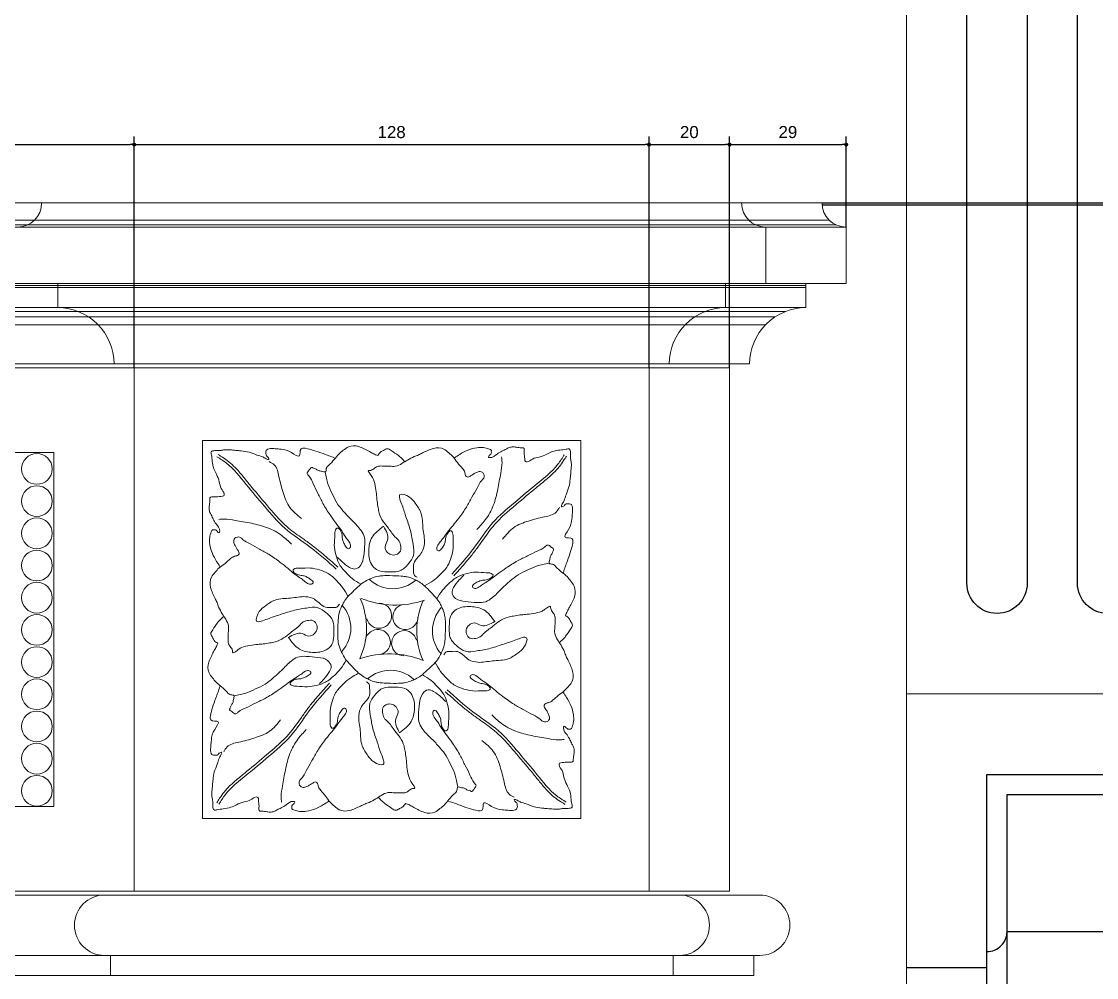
# Model space of a CAD drawing. Header units: inches. Extents: x 274057 to 444617, y 485849 to 635630.
# Drawn here: x 333658.8 to 333926, y 517328.8 to 517566.4 of the extents above; entities that cross this region are included whole.
import ezdxf

# ---------------------------------------------------------------- set-up
doc = ezdxf.new("R2010")
doc.units = ezdxf.units.IN
doc.header["$MEASUREMENT"] = 0
for name, color, linetype in [('CQ Grg Gypsum', 41, 'Continuous'), ('CQ PANEL DIMENSION', 1, 'Continuous'), ('WOOD', 23, 'Continuous'), ('WOOD 01', 34, 'Continuous'), ('WOOD 02', 32, 'Continuous'), ('Wood SECT', 1, 'Continuous')]:
    doc.layers.add(name, color=color, linetype=linetype)
doc.layers.add('CQ Marble', color=6, linetype='Continuous', lineweight=0)
doc.styles.get("Standard").update_dxf_attribs({"font": 'arial.ttf'})
doc.dimstyles.new('chester 15', dxfattribs={"dimscale": 0.15, "dimtxt": 150, "dimasz": 100, "dimexe": 100, "dimexo": 0, "dimgap": 80, "dimtad": 1, "dimdec": 0, "dimzin": 0, "dimdsep": 46, "dimtxsty": 'Standard', "dimblk": 'DOT', "dimcen": 100, "dimclrd": 1, "dimclre": 1, "dimclrt": 3, "dimadec": 0, "dimazin": 0, "dimtfac": 1, "dimtdec": 0, "dimtofl": 0, "dimtmove": 0, "dimatfit": 3, "dimfxl": 1, "dimtolj": 1, "dimtzin": 0, "dimlwd": -1, "dimarcsym": 0})
doc.dimstyles.new('CQ 2', dxfattribs={"dimscale": 0.02, "dimtxt": 150, "dimasz": 50, "dimexe": 100, "dimexo": 0, "dimgap": 80, "dimtad": 1, "dimdec": 0, "dimzin": 0, "dimdsep": 46, "dimtxsty": 'Standard', "dimblk": 'DOT', "dimcen": 100, "dimclrd": 1, "dimclre": 1, "dimclrt": 3, "dimadec": 0, "dimazin": 0, "dimtfac": 1, "dimtdec": 0, "dimtofl": 0, "dimtmove": 0, "dimatfit": 3, "dimfxl": 1, "dimtolj": 1, "dimtzin": 0, "dimlwd": -1, "dimarcsym": 0})

# ---------------------------------------------------------------- blocks, each defined once
blk = doc.blocks.new('_Dot')
at = {"color": 0, "linetype": 'ByBlock', "lineweight": -2}
blk.add_line((-0.5, 0), (-1, 0), dxfattribs=at)
at = {"color": 0, "linetype": 'ByBlock', "const_width": 0.5}
blk.add_lwpolyline([(-0.25, 0, 1), (0.25, 0, 1)], format="xyb", close=True, dxfattribs=at)
blk = doc.blocks.new('fireplace')
at = {"layer": 'CQ Marble', "lineweight": 0}
for p, q in [((374158.23, 531107.56), (375716.23, 531107.56)), ((375716.23, 531107.56), (375609.23, 531107.56)), ((375718.02, 531103.28), (374937.23, 531103.28)), ((375719.75, 531102.1), (374937.23, 531102.1)), ((375722.23, 531101.56), (374937.23, 531101.56)), ((375702.23, 531101.56), (375702.23, 531087.56)), ((375722.23, 531101.56), (375722.23, 531087.56)), ((375722.23, 531087.56), (374937.23, 531087.56)), ((375712.23, 531087.06), (374937.23, 531087.06)), ((375712.23, 531086.56), (374937.23, 531086.56)), ((375526.23, 531087.56), (375526.23, 531081.56)), ((375692.23, 531087.56), (375692.23, 531081.56)), ((375712.23, 531087.56), (375712.23, 531081.56)), ((375712.23, 531081.56), (374937.23, 531081.56)), ((375707.03, 531080.56), (374937.23, 531080.56)), ((375704.58, 531079.29), (374937.23, 531079.29)), ((375702.16, 531077.29), (374937.23, 531077.29)), ((375698.23, 531067.56), (374937.23, 531067.56)), ((375693.23, 531066.56), (374937.23, 531066.56)), ((375545.23, 531066.56), (375545.23, 530936.56)), ((375673.23, 531066.56), (375673.23, 530936.56)), ((375693.23, 531066.56), (375693.23, 530936.56)), ((374985.07, 531045.56), (375525.23, 531045.56)), ((375525.23, 531045.56), (375525.23, 530957.56)), ((375525.23, 530957.56), (374985.07, 530957.56)), ((374985.07, 530957.56), (375525.23, 530957.56)), ((375693.23, 530936.56), (374937.23, 530936.56)), ((375700.73, 530935.56), (374937.23, 530935.56)), ((375700.73, 530920.56), (374937.23, 530920.56)), ((375537.88, 530920.56), (375539.38, 530920.56)), ((375539.38, 530915.56), (375539.38, 530920.56)), ((375680.73, 530920.56), (375679.23, 530920.56)), ((375679.23, 530915.56), (375679.23, 530920.56)), ((375699.23, 530915.56), (375699.23, 530920.56)), ((375700.73, 530920.56), (375699.23, 530920.56)), ((375537.73, 530915.56), (374937.23, 530915.56)), ((375699.23, 530915.56), (375537.73, 530915.56))]:
    blk.add_line(p, q, dxfattribs=at)
for points in [[(375562.23, 531048.56), (375656.23, 531048.56), (375656.23, 530954.56), (375562.23, 530954.56)], [(375656.23, 530954.56), (375562.23, 530954.56), (375562.23, 531048.56), (375656.23, 531048.56)]]:
    blk.add_lwpolyline(points, close=True, dxfattribs=at)
for centre in [(375521.05, 531041.46), (375521.05, 531033.46), (375521.05, 531025.46), (375521.05, 531017.46), (375521.05, 531009.46), (375521.05, 531001.46), (375521.05, 530993.46), (375521.05, 530985.46), (375521.05, 530977.46), (375521.05, 530969.46), (375521.05, 530961.46)]:
    blk.add_circle(centre, 3.82, dxfattribs=at)
for centre, radius, start, end in [((375516.23, 531107.56), 6, 270, 0), ((375702.23, 531107.56), 6, 180, 270), ((375722.23, 531107.56), 6, 180, 270), ((375526.23, 531067.56), 14, 0, 90), ((375692.23, 531067.56), 14, 90, 180), ((375712.23, 531067.56), 14, 90, 180), ((375609.54, 531020.3), 8.6, 227.9326, 311.3343), ((375648, 530960.8), 69.71, 131.7458, 135.3971), ((375568.47, 530962.79), 69.71, 41.7458, 45.3971), ((375584.98, 531001.88), 18.01, 334.9779, 24.1379), ((375610.07, 531030.07), 22.45, 248.0483, 289.0945), ((375633.47, 531001.24), 18.01, 154.9779, 204.1379), ((375590.49, 531001.87), 8.6, 317.9326, 41.3343), ((375606.11, 531004.98), 3.13, 194.4663, 88.8602), ((375612.65, 531004.68), 3.13, 104.4663, 358.8602), ((375627.97, 531001.25), 8.6, 137.9326, 221.3343), ((375605.8, 530998.44), 3.13, 284.4663, 178.8602), ((375612.35, 530998.14), 3.13, 14.4663, 268.8602), ((375608.65, 530973.05), 22.45, 68.0483, 109.0945), ((375649.98, 531040.33), 69.71, 221.7458, 225.3971), ((375570.45, 531042.32), 69.71, 311.7458, 315.3971), ((375608.92, 530982.82), 8.6, 47.9326, 131.3343), ((375537.88, 530928.06), 7.5, 90, 270), ((375680.73, 530928.06), 7.5, 270, 90), ((375700.73, 530928.06), 7.5, 270, 90)]:
    blk.add_arc(centre, radius, start, end, dxfattribs=at)
for points, knots in [([(375566.55, 531017.19), (375566.27, 531017.62), (375565.59, 531018.68), (375564.58, 531020.46), (375564, 531022.47), (375563.92, 531024.39), (375564.24, 531025.49), (375564.59, 531026.41), (375565.05, 531026.32), (375565.49, 531026.4), (375565.81, 531025.97), (375566.43, 531025.39), (375566.64, 531026.67), (375565.67, 531027.58), (375564.89, 531028.89), (375564.47, 531029.96), (375563.92, 531030.8), (375563.8, 531031.8), (375563.97, 531032.91), (375564.09, 531033.73), (375564.05, 531034.67), (375565.61, 531034.39), (375566.42, 531034.69), (375567.55, 531034.63), (375567.68, 531035.68), (375566.64, 531036.56), (375566.45, 531038.38), (375565.78, 531040), (375564.88, 531041.59), (375564.63, 531043.31), (375564.55, 531044.61), (375564.15, 531045.9), (375565.6, 531046.08), (375566.61, 531045.97), (375567.97, 531046.32), (375569.34, 531046.16), (375570.73, 531046.08), (375572.2, 531045.89), (375573.89, 531045.76), (375575.52, 531044.9), (375577.1, 531044.56), (375577.84, 531044.08), (375578.93, 531043.56), (375578.55, 531044.45), (375578.02, 531044.66), (375577.95, 531045.41), (375577.98, 531046.26), (375579.09, 531046.62), (375580.26, 531046.49), (375582.23, 531046.36), (375583.97, 531046.04), (375586.81, 531043.7), (375586.21, 531046.71), (375588.24, 531046.59), (375589.9, 531046.04), (375591.91, 531045.4), (375593.62, 531044.7), (375594.59, 531044.4), (375595.07, 531044.25)], [0, 0, 0, 0, 1.535313, 3.785379, 6.102333, 7.807987, 9.295491, 9.909612, 10.165019, 10.590692, 11.135923, 11.822391, 12.173579, 14.192605, 15.610022, 16.752665, 17.629513, 18.581794, 19.692358, 20.972839, 21.143191, 22.362161, 23.904028, 24.606089, 25.040404, 26.603844, 28.300895, 30.32538, 31.848906, 33.770534, 35.324838, 36.096133, 37.092664, 38.627457, 39.495686, 41.19838, 42.733173, 43.673525, 45.648228, 47.721505, 49.23016, 50.182087, 50.884148, 51.53278, 51.958535, 52.578601, 53.563478, 54.183342, 55.733988, 57.183786, 59.932048, 62.056345, 63.87802, 64.904042, 67.048181, 69.553547, 71.08842, 72.597067, 72.597067, 72.597067, 72.597067]), ([(375601.59, 531012.81), (375600.84, 531013.26), (375599.46, 531014.08), (375597.69, 531015.91), (375596.01, 531017.78), (375595.31, 531020.2), (375594.84, 531022.58), (375595.17, 531024.64), (375595.1, 531026.09), (375595.9, 531027.32), (375597.03, 531025.44), (375596.89, 531024.26), (375597.28, 531023.16), (375597.69, 531022.37), (375598.38, 531021.43), (375599.07, 531021.95), (375599.02, 531022.97), (375598.24, 531023.86), (375597.41, 531025.07), (375596.56, 531026.54), (375595.25, 531028.15), (375593.75, 531030.29), (375592.18, 531032.68), (375590.99, 531035.34), (375589.73, 531037.59), (375589.16, 531039.3), (375587.95, 531040.4), (375588.75, 531041.12), (375589.29, 531042.03), (375589.77, 531041.56), (375590.4, 531041.57), (375590.96, 531040.93), (375591.76, 531040.95), (375592.28, 531040.74), (375593.01, 531040.63), (375592.86, 531041.76), (375593.87, 531042.6), (375594.96, 531043.74), (375595.97, 531045.15), (375597.24, 531046.09), (375598.69, 531047.32), (375600.78, 531047.27), (375602.41, 531046.44), (375603.64, 531045.86), (375604.7, 531045.18), (375605.44, 531044.92), (375605.8, 531044.78)], [0, 0, 0, 0, 2.580815, 4.807291, 7.626694, 9.963364, 12.256517, 14.855381, 16.093572, 16.68179, 18.521778, 19.784042, 20.703613, 21.806135, 22.831965, 23.173904, 24.065309, 25.449844, 26.721766, 28.447545, 30.540699, 32.933976, 36.290753, 39.074034, 41.704458, 43.909508, 44.689162, 45.851537, 46.675011, 46.921602, 47.635698, 48.433279, 49.265401, 49.82943, 50.23983, 51.085515, 52.166667, 54.103234, 55.854623, 57.308539, 58.827027, 61.429856, 62.903153, 64.341072, 65.50376, 66.672517, 66.672517, 66.672517, 66.672517]), ([(375605.8, 531044.78), (375605.99, 531045.11), (375606.34, 531045.7), (375607.27, 531046.03), (375608.17, 531046.74), (375609.48, 531045.76), (375610.63, 531045.1), (375611.74, 531044.13), (375612.21, 531043.56), (375612.47, 531043.25)], [0, 0, 0, 0, 1.074059, 1.963126, 2.964845, 4.08254, 6.212709, 7.212282, 8.434753, 8.434753, 8.434753, 8.434753]), ([(375617.42, 531012.42), (375618.18, 531012.82), (375619.61, 531013.58), (375621.47, 531015.32), (375623.24, 531017.1), (375624.06, 531019.48), (375624.65, 531021.83), (375624.42, 531023.91), (375624.56, 531025.35), (375623.82, 531026.62), (375622.6, 531024.8), (375622.68, 531023.61), (375622.24, 531022.53), (375621.78, 531021.77), (375621.05, 531020.87), (375620.39, 531021.42), (375620.49, 531022.43), (375621.32, 531023.29), (375622.2, 531024.45), (375623.12, 531025.88), (375624.52, 531027.42), (375626.12, 531029.48), (375627.8, 531031.79), (375629.14, 531034.4), (375630.46, 531036.55), (375631.22, 531038.3), (375632.35, 531039.27), (375632.18, 531040.64), (375631.14, 531040.89), (375630.54, 531040.68), (375630, 531040.46), (375629.43, 531040.12), (375628.81, 531039.71), (375628.07, 531039.26), (375627.49, 531039.93), (375627.48, 531040.77), (375626.67, 531041.84), (375625.56, 531042.96), (375624.64, 531044.44), (375623.42, 531045.44), (375622.04, 531046.74), (375619.94, 531046.79), (375618.27, 531046.04), (375617.01, 531045.53), (375615.92, 531044.9), (375615.17, 531044.67), (375614.8, 531044.56)], [0, 0, 0, 0, 2.580815, 4.807291, 7.626694, 9.963364, 12.256517, 14.855381, 16.093572, 16.68179, 18.521778, 19.784042, 20.703613, 21.806135, 22.831965, 23.173904, 24.065309, 25.449844, 26.721766, 28.447545, 30.540699, 32.933976, 36.290753, 39.074034, 41.704458, 43.909508, 44.689162, 46.039762, 46.986662, 47.442599, 47.941187, 48.738769, 49.392763, 50.281254, 50.836388, 51.647922, 52.752958, 54.689525, 56.440914, 57.89483, 59.413318, 62.016147, 63.489444, 64.927363, 66.090051, 67.258809, 67.258809, 67.258809, 67.258809]), ([(375624.86, 531044.24), (375625.29, 531044.52), (375626.35, 531045.2), (375628.13, 531046.21), (375630.14, 531046.79), (375632.05, 531046.87), (375633.16, 531046.55), (375634.08, 531046.2), (375633.99, 531045.74), (375634.07, 531045.3), (375633.64, 531044.98), (375633.06, 531044.35), (375634.34, 531044.15), (375635.24, 531045.12), (375636.56, 531045.9), (375637.63, 531046.31), (375638.46, 531046.87), (375639.47, 531046.99), (375640.58, 531046.82), (375641.4, 531046.69), (375642.34, 531046.74), (375642.05, 531045.18), (375642.36, 531044.37), (375642.3, 531043.24), (375643.35, 531043.11), (375644.23, 531044.15), (375646.05, 531044.34), (375647.66, 531045.01), (375649.26, 531045.9), (375650.98, 531046.16), (375652.27, 531046.24), (375653.57, 531046.64), (375653.75, 531045.19), (375653.64, 531044.18), (375653.99, 531042.81), (375653.83, 531041.44), (375653.75, 531040.05), (375653.56, 531038.59), (375653.42, 531036.9), (375652.57, 531035.26), (375652.23, 531033.68), (375651.74, 531032.95), (375651.22, 531031.85), (375652.12, 531032.23), (375652.33, 531032.76), (375653.08, 531032.83), (375653.93, 531032.81), (375654.29, 531031.7), (375654.16, 531030.53), (375654.03, 531028.55), (375653.7, 531026.82), (375651.37, 531023.98), (375654.38, 531024.57), (375654.26, 531022.55), (375653.7, 531020.89), (375653.07, 531018.87), (375652.36, 531017.17), (375652.07, 531016.2), (375651.92, 531015.72)], [0, 0, 0, 0, 1.535313, 3.785379, 6.102333, 7.807987, 9.295491, 9.909612, 10.165019, 10.590692, 11.135923, 11.822391, 12.173579, 14.192605, 15.610022, 16.752665, 17.629513, 18.581794, 19.692358, 20.972839, 21.143191, 22.362161, 23.904028, 24.606089, 25.040404, 26.603844, 28.300895, 30.32538, 31.848906, 33.770534, 35.324838, 36.096133, 37.092664, 38.627457, 39.495686, 41.19838, 42.733173, 43.673525, 45.648228, 47.721505, 49.23016, 50.182087, 50.884148, 51.53278, 51.958535, 52.578601, 53.563478, 54.183342, 55.733988, 57.183786, 59.932048, 62.056345, 63.87802, 64.904042, 67.048181, 69.553547, 71.08842, 72.597067, 72.597067, 72.597067, 72.597067]), ([(375595.45, 531016.55), (375593.36, 531018.44), (375589.32, 531022.1), (375582.53, 531026.32), (375577.71, 531032.11), (375573.02, 531037.57), (375569.48, 531042.2), (375566.61, 531043.98), (375565.8, 531044.48)], [0, 0, 0, 0, 8.449387, 16.34018, 23.759908, 30.835859, 38.07682, 40.917297, 40.917297, 40.917297, 40.917297]), ([(375595.87, 531017.02), (375595.39, 531017.46), (375594.9, 531017.9), (375593.44, 531019.21), (375592.45, 531020.08), (375590.73, 531021.49), (375590.03, 531022.05), (375588.58, 531023.13), (375587.85, 531023.65), (375585.91, 531025.01), (375584.72, 531025.85), (375583, 531027.28), (375582.42, 531027.81), (375581.29, 531028.95), (375580.74, 531029.54), (375579.5, 531030.94), (375578.81, 531031.77), (375576.72, 531034.23), (375575.34, 531035.85), (375573.4, 531038.22), (375572.82, 531038.96), (375571.62, 531040.41), (375571, 531041.13), (375569.85, 531042.31), (375569.34, 531042.78), (375568.31, 531043.61), (375567.79, 531043.97), (375566.89, 531044.55), (375566.51, 531044.79), (375566.14, 531045.02)], [0, 0, 0, 0, 1.544821, 1.544821, 4.634463, 4.634463, 6.73556, 6.73556, 8.836656, 8.836656, 12.312331, 12.312331, 14.246177, 14.246177, 16.180023, 16.180023, 18.713011, 18.713011, 23.778986, 23.778986, 25.968619, 25.968619, 28.158252, 28.158252, 29.738257, 29.738257, 31.1741, 31.1741, 32.211491, 32.211491, 32.211491, 32.211491]), ([(375586.79, 531029.16), (375585.75, 531029.99), (375583.63, 531031.69), (375582.19, 531035.63), (375581.28, 531039.13), (375580.67, 531042.31), (375579.25, 531043.04), (375578.79, 531043.27)], [0, 0, 0, 0, 3.937017, 8.008437, 12.089883, 15.260827, 16.73487, 16.73487, 16.73487, 16.73487]), ([(375607.25, 531027.21), (375607.89, 531026.05), (375608.85, 531024.31), (375607.29, 531022.26), (375607.99, 531020.81), (375609.04, 531020.05), (375610.38, 531020), (375611.66, 531020.97), (375611.48, 531022.51), (375611.12, 531023.72), (375610.09, 531024.49), (375609.3, 531025.5), (375608.33, 531026.92), (375607.01, 531028.39), (375606.14, 531030.17), (375605.87, 531031.93), (375605.61, 531033.36), (375605.51, 531035.02), (375605.29, 531036.78), (375604.9, 531038.54), (375604.29, 531039.69), (375603.04, 531041.14), (375604.09, 531041.05), (375604.79, 531041.46), (375605.68, 531042.21), (375607.15, 531042.18), (375608.6, 531042.19), (375610.32, 531041.97), (375611.77, 531042.76), (375613.21, 531043.74), (375614.24, 531044.27), (375614.8, 531044.56)], [0, 0, 0, 0, 3.540091, 5.343995, 6.734327, 7.803414, 9.137909, 10.504674, 11.986726, 13.407002, 14.180557, 15.746262, 17.235713, 19.342516, 21.66252, 23.028939, 24.685944, 26.028011, 27.977366, 30.135346, 30.999642, 32.656787, 32.805064, 33.934233, 35.003315, 36.198756, 38.126359, 39.460863, 41.252353, 42.855979, 44.734968, 44.734968, 44.734968, 44.734968]), ([(375624.21, 531015.34), (375626.11, 531017.43), (375629.76, 531021.47), (375633.99, 531028.26), (375639.78, 531033.08), (375645.24, 531037.76), (375649.87, 531041.31), (375651.65, 531044.18), (375652.15, 531044.98)], [0, 0, 0, 0, 8.449387, 16.34018, 23.759908, 30.835859, 38.07682, 40.917297, 40.917297, 40.917297, 40.917297]), ([(375624.68, 531014.91), (375625.12, 531015.4), (375625.56, 531015.88), (375626.88, 531017.35), (375627.75, 531018.34), (375629.16, 531020.05), (375629.72, 531020.76), (375630.8, 531022.21), (375631.32, 531022.94), (375632.68, 531024.88), (375633.52, 531026.07), (375634.94, 531027.78), (375635.48, 531028.37), (375636.61, 531029.5), (375637.21, 531030.05), (375638.61, 531031.29), (375639.43, 531031.98), (375641.9, 531034.06), (375643.51, 531035.45), (375645.89, 531037.39), (375646.62, 531037.97), (375648.08, 531039.17), (375648.8, 531039.79), (375649.97, 531040.94), (375650.44, 531041.45), (375651.28, 531042.48), (375651.64, 531043), (375652.22, 531043.9), (375652.45, 531044.27), (375652.69, 531044.65)], [0, 0, 0, 0, 1.544821, 1.544821, 4.634463, 4.634463, 6.73556, 6.73556, 8.836656, 8.836656, 12.312331, 12.312331, 14.246177, 14.246177, 16.180023, 16.180023, 18.713011, 18.713011, 23.778986, 23.778986, 25.968619, 25.968619, 28.158252, 28.158252, 29.738257, 29.738257, 31.1741, 31.1741, 32.211491, 32.211491, 32.211491, 32.211491]), ([(375630.44, 531026.44), (375631.16, 531027.19), (375632.84, 531028.95), (375634.68, 531032.36), (375635.67, 531036.39), (375636.25, 531039.97), (375636.76, 531042.67), (375636.62, 531044.02), (375636.58, 531044.49)], [0, 0, 0, 0, 3.139895, 7.266645, 11.435455, 15.528797, 18.194839, 19.590773, 19.590773, 19.590773, 19.590773]), ([(375595.76, 531019.5), (375596.14, 531019.13), (375597.07, 531018.2), (375598.42, 531017.08), (375600.21, 531016.31), (375601.95, 531017.6), (375602.34, 531020.03), (375602.58, 531022.51), (375602.57, 531024.91), (375601.43, 531026.48), (375600.28, 531027.81), (375598.74, 531029.21), (375597.2, 531030.98), (375595.49, 531033), (375594.47, 531035.38), (375593.44, 531037.36), (375593.06, 531039.19), (375592.86, 531040.17), (375592.75, 531040.68)], [0, 0, 0, 0, 1.602274, 3.939649, 5.345885, 6.978704, 9.528492, 12.4315, 14.621444, 16.455043, 18.057259, 19.915515, 22.669887, 25.116669, 27.790646, 30.383598, 31.789241, 33.370527, 33.370527, 33.370527, 33.370527]), ([(375607.25, 531027.21), (375606.13, 531026.39), (375604.08, 531024.9), (375603.36, 531021.17), (375603.69, 531018.17), (375605.45, 531016.17), (375607.37, 531015.9), (375609.28, 531015.89), (375611.56, 531015.88), (375613.37, 531017.74), (375615.01, 531019.95), (375614.5, 531023), (375614.02, 531026.17), (375612.79, 531029.5), (375612.05, 531032.04), (375610.37, 531035.92), (375613.89, 531034.61), (375615.21, 531032.8), (375617.02, 531030.29), (375616.83, 531026.68), (375617.66, 531023.45), (375616.99, 531020.89), (375615.73, 531019.48), (375614.47, 531018.09), (375614.75, 531016.48), (375614.63, 531015.09), (375615.24, 531014.72), (375615.54, 531014.55)], [0, 0, 0, 0, 3.983247, 7.326993, 10.815411, 12.702212, 14.825173, 16.307954, 18.551776, 21.285319, 23.675342, 26.495145, 29.983555, 33.592784, 36.593881, 39.326714, 41.772103, 43.86855, 46.66526, 50.563977, 54.295715, 56.596555, 58.078867, 60.011493, 61.789958, 62.837938, 63.787196, 63.787196, 63.787196, 63.787196]), ([(375636.83, 531024), (375637.66, 531025.04), (375639.36, 531027.16), (375643.3, 531028.6), (375646.8, 531029.51), (375649.98, 531030.12), (375650.71, 531031.54), (375650.94, 531031.99)], [0, 0, 0, 0, 3.937017, 8.008437, 12.089883, 15.260827, 16.73487, 16.73487, 16.73487, 16.73487]), ([(375584.35, 531022.77), (375583.59, 531023.49), (375581.84, 531025.18), (375578.43, 531027.01), (375574.4, 531028), (375570.82, 531028.59), (375568.12, 531029.09), (375566.77, 531028.96), (375566.3, 531028.91)], [0, 0, 0, 0, 3.139895, 7.266645, 11.435455, 15.528797, 18.194839, 19.590773, 19.590773, 19.590773, 19.590773]), ([(375598.37, 531009.75), (375597.96, 531010.52), (375597.21, 531011.94), (375595.47, 531013.8), (375593.69, 531015.57), (375591.3, 531016.39), (375588.95, 531016.98), (375586.88, 531016.75), (375585.43, 531016.89), (375584.17, 531016.15), (375585.99, 531014.93), (375587.17, 531015.02), (375588.25, 531014.57), (375589.02, 531014.12), (375589.92, 531013.38), (375589.37, 531012.73), (375588.36, 531012.82), (375587.5, 531013.65), (375586.34, 531014.53), (375584.91, 531015.46), (375583.37, 531016.85), (375581.3, 531018.45), (375579, 531020.13), (375576.39, 531021.47), (375574.23, 531022.79), (375572.49, 531023.56), (375571.52, 531024.69), (375570.15, 531024.51), (375569.9, 531023.47), (375570.11, 531022.87), (375570.33, 531022.33), (375570.67, 531021.76), (375571.08, 531021.15), (375571.53, 531020.4), (375570.86, 531019.83), (375570.02, 531019.82), (375568.95, 531019), (375567.83, 531017.9), (375566.34, 531016.98), (375565.35, 531015.75), (375564.05, 531014.37), (375564, 531012.28), (375564.74, 531010.61), (375565.26, 531009.35), (375565.89, 531008.25), (375566.11, 531007.51), (375566.23, 531007.13)], [0, 0, 0, 0, 2.580815, 4.807291, 7.626694, 9.963364, 12.256517, 14.855381, 16.093572, 16.68179, 18.521778, 19.784042, 20.703613, 21.806135, 22.831965, 23.173904, 24.065309, 25.449844, 26.721766, 28.447545, 30.540699, 32.933976, 36.290753, 39.074034, 41.704458, 43.909508, 44.689162, 46.039762, 46.986662, 47.442599, 47.941187, 48.738769, 49.392763, 50.281254, 50.836388, 51.647922, 52.752958, 54.689525, 56.440914, 57.89483, 59.413318, 62.016147, 63.489444, 64.927363, 66.090051, 67.258809, 67.258809, 67.258809, 67.258809]), ([(375620.48, 531009.2), (375620.92, 531009.95), (375621.75, 531011.33), (375623.58, 531013.1), (375625.45, 531014.78), (375627.87, 531015.48), (375630.24, 531015.95), (375632.31, 531015.62), (375633.75, 531015.69), (375634.98, 531014.89), (375633.11, 531013.75), (375631.92, 531013.9), (375630.82, 531013.51), (375630.03, 531013.09), (375629.1, 531012.41), (375629.62, 531011.72), (375630.63, 531011.76), (375631.53, 531012.55), (375632.74, 531013.37), (375634.21, 531014.23), (375635.81, 531015.54), (375637.96, 531017.04), (375640.34, 531018.6), (375643.01, 531019.8), (375645.26, 531021.05), (375646.97, 531021.62), (375648.07, 531022.84), (375648.79, 531022.04), (375649.7, 531021.5), (375649.22, 531021.02), (375649.24, 531020.39), (375648.59, 531019.83), (375648.62, 531019.03), (375648.41, 531018.51), (375648.3, 531017.78), (375649.42, 531017.92), (375650.26, 531016.92), (375651.41, 531015.83), (375652.82, 531014.82), (375653.76, 531013.55), (375654.98, 531012.1), (375654.93, 531010.01), (375654.11, 531008.38), (375653.53, 531007.15), (375652.85, 531006.08), (375652.58, 531005.35), (375652.45, 531004.98)], [0, 0, 0, 0, 2.580815, 4.807291, 7.626694, 9.963364, 12.256517, 14.855381, 16.093572, 16.68179, 18.521778, 19.784042, 20.703613, 21.806135, 22.831965, 23.173904, 24.065309, 25.449844, 26.721766, 28.447545, 30.540699, 32.933976, 36.290753, 39.074034, 41.704458, 43.909508, 44.689162, 45.851537, 46.675011, 46.921602, 47.635698, 48.433279, 49.265401, 49.82943, 50.23983, 51.085515, 52.166667, 54.103234, 55.854623, 57.308539, 58.827027, 61.429856, 62.903153, 64.341072, 65.50376, 66.672517, 66.672517, 66.672517, 66.672517]), ([(375627.17, 531015.03), (375626.79, 531014.65), (375625.86, 531013.72), (375624.75, 531012.37), (375623.98, 531010.57), (375625.26, 531008.83), (375627.7, 531008.45), (375630.17, 531008.21), (375632.58, 531008.22), (375634.15, 531009.36), (375635.47, 531010.51), (375636.88, 531012.05), (375638.64, 531013.59), (375640.67, 531015.29), (375643.04, 531016.32), (375645.03, 531017.35), (375646.86, 531017.72), (375647.83, 531017.93), (375648.35, 531018.04)], [0, 0, 0, 0, 1.602274, 3.939649, 5.345885, 6.978704, 9.528492, 12.4315, 14.621444, 16.455043, 18.057259, 19.915515, 22.669887, 25.116669, 27.790646, 30.383598, 31.789241, 33.370527, 33.370527, 33.370527, 33.370527]), ([(375601.59, 531012.81), (375602.54, 531013.54), (375604.56, 531014.47), (375605.63, 531014.78), (375607.16, 531014.99), (375609.56, 531014.93)], [0, 0, 0, 0, 2.237908, 4.768737, 6.524905, 6.524905, 6.524905, 6.524905]), ([(375617.42, 531012.42), (375616.5, 531013.19), (375614.53, 531014.23), (375613.48, 531014.58), (375611.96, 531014.87), (375609.56, 531014.93)], [0, 0, 0, 0, 2.237908, 4.768737, 6.524905, 6.524905, 6.524905, 6.524905]), ([(375583.58, 530999.58), (375584.4, 530998.47), (375585.89, 530996.41), (375589.62, 530995.69), (375592.62, 530996.02), (375594.62, 530997.79), (375594.88, 530999.7), (375594.89, 531001.61), (375594.91, 531003.89), (375593.05, 531005.7), (375590.84, 531007.35), (375587.79, 531006.84), (375584.61, 531006.35), (375581.28, 531005.12), (375578.75, 531004.38), (375574.87, 531002.7), (375576.18, 531006.23), (375577.98, 531007.54), (375580.5, 531009.35), (375584.1, 531009.16), (375587.33, 531009.99), (375589.9, 531009.32), (375591.3, 531008.06), (375592.7, 531006.8), (375594.31, 531007.08), (375595.69, 531006.96), (375596.06, 531007.58), (375596.24, 531007.87)], [0, 0, 0, 0, 3.983247, 7.326993, 10.815411, 12.702212, 14.825173, 16.307954, 18.551776, 21.285319, 23.675342, 26.495145, 29.983555, 33.592784, 36.593881, 39.326714, 41.772103, 43.86855, 46.66526, 50.563977, 54.295715, 56.596555, 58.078867, 60.011493, 61.789958, 62.837938, 63.787196, 63.787196, 63.787196, 63.787196]), ([(375598.37, 531009.75), (375597.59, 531008.83), (375596.56, 531006.86), (375596.21, 531005.82), (375595.92, 531004.29), (375595.86, 531001.89)], [0, 0, 0, 0, 2.237908, 4.768737, 6.524905, 6.524905, 6.524905, 6.524905]), ([(375620.48, 531009.2), (375621.21, 531008.25), (375622.14, 531006.22), (375622.44, 531005.16), (375622.66, 531003.63), (375622.6, 531001.23)], [0, 0, 0, 0, 2.237908, 4.768737, 6.524905, 6.524905, 6.524905, 6.524905]), ([(375583.58, 530999.58), (375584.73, 531000.22), (375586.47, 531001.19), (375588.53, 530999.63), (375589.98, 531000.32), (375590.73, 531001.37), (375590.79, 531002.72), (375589.82, 531003.99), (375588.28, 531003.81), (375587.07, 531003.45), (375586.3, 531002.42), (375585.29, 531001.63), (375583.87, 531000.66), (375582.4, 530999.34), (375580.62, 530998.48), (375578.85, 530998.21), (375577.42, 530997.94), (375575.77, 530997.85), (375574, 530997.62), (375572.25, 530997.24), (375571.1, 530996.63), (375569.65, 530995.37), (375569.74, 530996.43), (375569.32, 530997.12), (375568.57, 530998.01), (375568.61, 530999.48), (375568.59, 531000.93), (375568.82, 531002.65), (375568.03, 531004.1), (375567.05, 531005.54), (375566.52, 531006.57), (375566.23, 531007.13)], [0, 0, 0, 0, 3.540091, 5.343995, 6.734327, 7.803414, 9.137909, 10.504674, 11.986726, 13.407002, 14.180557, 15.746262, 17.235713, 19.342516, 21.66252, 23.028939, 24.685944, 26.028011, 27.977366, 30.135346, 30.999642, 32.656787, 32.805064, 33.934233, 35.003315, 36.198756, 38.126359, 39.460863, 41.252353, 42.855979, 44.734968, 44.734968, 44.734968, 44.734968]), ([(375634.87, 531003.54), (375634.06, 531004.65), (375632.56, 531006.71), (375628.84, 531007.43), (375625.84, 531007.1), (375623.84, 531005.33), (375623.57, 531003.42), (375623.56, 531001.51), (375623.54, 530999.23), (375625.4, 530997.42), (375627.61, 530995.77), (375630.67, 530996.28), (375633.84, 530996.77), (375637.17, 530998), (375639.7, 530998.74), (375643.59, 531000.42), (375642.27, 530996.89), (375640.47, 530995.58), (375637.95, 530993.77), (375634.35, 530993.96), (375631.12, 530993.13), (375628.56, 530993.8), (375627.15, 530995.06), (375625.75, 530996.32), (375624.14, 530996.04), (375622.76, 530996.16), (375622.39, 530995.54), (375622.21, 530995.25)], [0, 0, 0, 0, 3.983247, 7.326993, 10.815411, 12.702212, 14.825173, 16.307954, 18.551776, 21.285319, 23.675342, 26.495145, 29.983555, 33.592784, 36.593881, 39.326714, 41.772103, 43.86855, 46.66526, 50.563977, 54.295715, 56.596555, 58.078867, 60.011493, 61.789958, 62.837938, 63.787196, 63.787196, 63.787196, 63.787196]), ([(375634.87, 531003.54), (375633.72, 531002.9), (375631.98, 531001.93), (375629.92, 531003.49), (375628.47, 531002.8), (375627.72, 531001.75), (375627.67, 531000.41), (375628.63, 530999.13), (375630.17, 530999.31), (375631.39, 530999.67), (375632.16, 531000.7), (375633.16, 531001.49), (375634.59, 531002.46), (375636.06, 531003.78), (375637.84, 531004.64), (375639.6, 531004.91), (375641.03, 531005.18), (375642.69, 531005.28), (375644.45, 531005.5), (375646.21, 531005.88), (375647.36, 531006.5), (375648.81, 531007.75), (375648.71, 531006.7), (375649.13, 531006), (375649.88, 531005.11), (375649.84, 531003.64), (375649.86, 531002.19), (375649.63, 531000.47), (375650.43, 530999.02), (375651.41, 530997.58), (375651.94, 530996.55), (375652.23, 530995.99)], [0, 0, 0, 0, 3.540091, 5.343995, 6.734327, 7.803414, 9.137909, 10.504674, 11.986726, 13.407002, 14.180557, 15.746262, 17.235713, 19.342516, 21.66252, 23.028939, 24.685944, 26.028011, 27.977366, 30.135346, 30.999642, 32.656787, 32.805064, 33.934233, 35.003315, 36.198756, 38.126359, 39.460863, 41.252353, 42.855979, 44.734968, 44.734968, 44.734968, 44.734968]), ([(375566, 530998.14), (375565.68, 530998.33), (375565.09, 530998.67), (375564.76, 530999.61), (375564.04, 531000.5), (375565.03, 531001.81), (375565.69, 531002.96), (375566.65, 531004.07), (375567.22, 531004.55), (375567.54, 531004.81)], [0, 0, 0, 0, 1.074059, 1.963126, 2.964845, 4.08254, 6.212709, 7.212282, 8.434753, 8.434753, 8.434753, 8.434753]), ([(375652.45, 531004.98), (375652.77, 531004.8), (375653.36, 531004.45), (375653.7, 531003.51), (375654.41, 531002.62), (375653.42, 531001.31), (375652.76, 531000.16), (375651.8, 530999.05), (375651.23, 530998.57), (375650.92, 530998.31)], [0, 0, 0, 0, 1.074059, 1.963126, 2.964845, 4.08254, 6.212709, 7.212282, 8.434753, 8.434753, 8.434753, 8.434753]), ([(375597.97, 530993.92), (375597.25, 530994.88), (375596.31, 530996.9), (375596.01, 530997.96), (375595.8, 530999.49), (375595.86, 531001.89)], [0, 0, 0, 0, 2.237908, 4.768737, 6.524905, 6.524905, 6.524905, 6.524905]), ([(375620.09, 530993.37), (375620.86, 530994.29), (375621.89, 530996.26), (375622.25, 530997.3), (375622.54, 530998.83), (375622.6, 531001.23)], [0, 0, 0, 0, 2.237908, 4.768737, 6.524905, 6.524905, 6.524905, 6.524905]), ([(375597.97, 530993.92), (375597.53, 530993.18), (375596.71, 530991.79), (375594.88, 530990.02), (375593.01, 530988.34), (375590.59, 530987.64), (375588.21, 530987.17), (375586.15, 530987.5), (375584.7, 530987.43), (375583.47, 530988.23), (375585.35, 530989.37), (375586.53, 530989.22), (375587.63, 530989.61), (375588.42, 530990.03), (375589.35, 530990.71), (375588.84, 530991.4), (375587.82, 530991.36), (375586.92, 530990.57), (375585.72, 530989.75), (375584.25, 530988.89), (375582.64, 530987.58), (375580.5, 530986.08), (375578.11, 530984.52), (375575.45, 530983.32), (375573.2, 530982.07), (375571.49, 530981.5), (375570.39, 530980.28), (375569.67, 530981.09), (375568.75, 530981.62), (375569.23, 530982.1), (375569.21, 530982.73), (375569.86, 530983.29), (375569.83, 530984.09), (375570.05, 530984.61), (375570.15, 530985.34), (375569.03, 530985.2), (375568.19, 530986.2), (375567.04, 530987.29), (375565.63, 530988.3), (375564.7, 530989.57), (375563.47, 530991.02), (375563.52, 530993.11), (375564.35, 530994.74), (375564.92, 530995.98), (375565.61, 530997.04), (375565.87, 530997.77), (375566, 530998.14)], [0, 0, 0, 0, 2.580815, 4.807291, 7.626694, 9.963364, 12.256517, 14.855381, 16.093572, 16.68179, 18.521778, 19.784042, 20.703613, 21.806135, 22.831965, 23.173904, 24.065309, 25.449844, 26.721766, 28.447545, 30.540699, 32.933976, 36.290753, 39.074034, 41.704458, 43.909508, 44.689162, 45.851537, 46.675011, 46.921602, 47.635698, 48.433279, 49.265401, 49.82943, 50.23983, 51.085515, 52.166667, 54.103234, 55.854623, 57.308539, 58.827027, 61.429856, 62.903153, 64.341072, 65.50376, 66.672517, 66.672517, 66.672517, 66.672517]), ([(375620.09, 530993.37), (375620.49, 530992.6), (375621.24, 530991.18), (375622.98, 530989.32), (375624.77, 530987.55), (375627.15, 530986.73), (375629.5, 530986.14), (375631.58, 530986.37), (375633.02, 530986.23), (375634.29, 530986.97), (375632.47, 530988.19), (375631.28, 530988.1), (375630.2, 530988.55), (375629.43, 530989), (375628.54, 530989.74), (375629.09, 530990.4), (375630.1, 530990.3), (375630.96, 530989.47), (375632.12, 530988.59), (375633.55, 530987.67), (375635.08, 530986.27), (375637.15, 530984.67), (375639.45, 530982.99), (375642.06, 530981.65), (375644.22, 530980.33), (375645.97, 530979.56), (375646.93, 530978.43), (375648.31, 530978.61), (375648.55, 530979.65), (375648.35, 530980.25), (375648.12, 530980.79), (375647.78, 530981.36), (375647.37, 530981.97), (375646.92, 530982.72), (375647.6, 530983.29), (375648.44, 530983.31), (375649.51, 530984.12), (375650.63, 530985.22), (375652.11, 530986.14), (375653.1, 530987.37), (375654.4, 530988.75), (375654.45, 530990.84), (375653.71, 530992.51), (375653.2, 530993.77), (375652.57, 530994.87), (375652.34, 530995.61), (375652.23, 530995.99)], [0, 0, 0, 0, 2.580815, 4.807291, 7.626694, 9.963364, 12.256517, 14.855381, 16.093572, 16.68179, 18.521778, 19.784042, 20.703613, 21.806135, 22.831965, 23.173904, 24.065309, 25.449844, 26.721766, 28.447545, 30.540699, 32.933976, 36.290753, 39.074034, 41.704458, 43.909508, 44.689162, 46.039762, 46.986662, 47.442599, 47.941187, 48.738769, 49.392763, 50.281254, 50.836388, 51.647922, 52.752958, 54.689525, 56.440914, 57.89483, 59.413318, 62.016147, 63.489444, 64.927363, 66.090051, 67.258809, 67.258809, 67.258809, 67.258809]), ([(375591.28, 530988.09), (375591.66, 530988.47), (375592.59, 530989.4), (375593.7, 530990.75), (375594.47, 530992.55), (375593.19, 530994.29), (375590.76, 530994.67), (375588.28, 530994.91), (375585.87, 530994.9), (375584.3, 530993.76), (375582.98, 530992.61), (375581.58, 530991.08), (375579.81, 530989.53), (375577.79, 530987.83), (375575.41, 530986.81), (375573.42, 530985.77), (375571.59, 530985.4), (375570.62, 530985.19), (375570.1, 530985.08)], [0, 0, 0, 0, 1.602274, 3.939649, 5.345885, 6.978704, 9.528492, 12.4315, 14.621444, 16.455043, 18.057259, 19.915515, 22.669887, 25.116669, 27.790646, 30.383598, 31.789241, 33.370527, 33.370527, 33.370527, 33.370527]), ([(375601.03, 530990.7), (375600.27, 530990.3), (375598.84, 530989.54), (375596.98, 530987.8), (375595.22, 530986.02), (375594.4, 530983.64), (375593.81, 530981.29), (375594.03, 530979.21), (375593.89, 530977.77), (375594.63, 530976.5), (375595.86, 530978.32), (375595.77, 530979.51), (375596.21, 530980.59), (375596.67, 530981.36), (375597.4, 530982.25), (375598.06, 530981.7), (375597.97, 530980.69), (375597.14, 530979.83), (375596.26, 530978.67), (375595.33, 530977.24), (375593.94, 530975.7), (375592.34, 530973.64), (375590.66, 530971.33), (375589.32, 530968.73), (375588, 530966.57), (375587.23, 530964.82), (375586.1, 530963.85), (375586.28, 530962.48), (375587.32, 530962.23), (375587.92, 530962.44), (375588.46, 530962.67), (375589.03, 530963), (375589.64, 530963.41), (375590.39, 530963.86), (375590.96, 530963.19), (375590.97, 530962.35), (375591.78, 530961.28), (375592.89, 530960.16), (375593.81, 530958.68), (375595.04, 530957.69), (375596.42, 530956.39), (375598.51, 530956.33), (375600.18, 530957.08), (375601.44, 530957.59), (375602.53, 530958.22), (375603.28, 530958.45), (375603.65, 530958.56)], [0, 0, 0, 0, 2.580815, 4.807291, 7.626694, 9.963364, 12.256517, 14.855381, 16.093572, 16.68179, 18.521778, 19.784042, 20.703613, 21.806135, 22.831965, 23.173904, 24.065309, 25.449844, 26.721766, 28.447545, 30.540699, 32.933976, 36.290753, 39.074034, 41.704458, 43.909508, 44.689162, 46.039762, 46.986662, 47.442599, 47.941187, 48.738769, 49.392763, 50.281254, 50.836388, 51.647922, 52.752958, 54.689525, 56.440914, 57.89483, 59.413318, 62.016147, 63.489444, 64.927363, 66.090051, 67.258809, 67.258809, 67.258809, 67.258809]), ([(375601.03, 530990.7), (375601.95, 530989.93), (375603.93, 530988.9), (375604.97, 530988.54), (375606.49, 530988.25), (375608.89, 530988.19)], [0, 0, 0, 0, 2.237908, 4.768737, 6.524905, 6.524905, 6.524905, 6.524905]), ([(375616.87, 530990.31), (375615.91, 530989.58), (375613.89, 530988.65), (375612.83, 530988.35), (375611.29, 530988.13), (375608.89, 530988.19)], [0, 0, 0, 0, 2.237908, 4.768737, 6.524905, 6.524905, 6.524905, 6.524905]), ([(375616.87, 530990.31), (375617.61, 530989.86), (375619, 530989.04), (375620.77, 530987.21), (375622.44, 530985.34), (375623.15, 530982.92), (375623.62, 530980.54), (375623.29, 530978.48), (375623.36, 530977.03), (375622.55, 530975.8), (375621.42, 530977.68), (375621.57, 530978.86), (375621.18, 530979.97), (375620.76, 530980.76), (375620.07, 530981.69), (375619.39, 530981.17), (375619.43, 530980.16), (375620.22, 530979.26), (375621.04, 530978.05), (375621.89, 530976.58), (375623.21, 530974.97), (375624.7, 530972.83), (375626.27, 530970.44), (375627.47, 530967.78), (375628.72, 530965.53), (375629.29, 530963.82), (375630.5, 530962.72), (375629.7, 530962), (375629.16, 530961.09), (375628.69, 530961.56), (375628.06, 530961.55), (375627.49, 530962.19), (375626.7, 530962.17), (375626.17, 530962.38), (375625.45, 530962.49), (375625.59, 530961.36), (375624.58, 530960.52), (375623.49, 530959.38), (375622.48, 530957.97), (375621.21, 530957.03), (375619.77, 530955.8), (375617.68, 530955.85), (375616.05, 530956.68), (375614.81, 530957.26), (375613.75, 530957.94), (375613.02, 530958.2), (375612.65, 530958.34)], [0, 0, 0, 0, 2.580815, 4.807291, 7.626694, 9.963364, 12.256517, 14.855381, 16.093572, 16.68179, 18.521778, 19.784042, 20.703613, 21.806135, 22.831965, 23.173904, 24.065309, 25.449844, 26.721766, 28.447545, 30.540699, 32.933976, 36.290753, 39.074034, 41.704458, 43.909508, 44.689162, 45.851537, 46.675011, 46.921602, 47.635698, 48.433279, 49.265401, 49.82943, 50.23983, 51.085515, 52.166667, 54.103234, 55.854623, 57.308539, 58.827027, 61.429856, 62.903153, 64.341072, 65.50376, 66.672517, 66.672517, 66.672517, 66.672517]), ([(375593.6, 530958.88), (375593.17, 530958.61), (375592.11, 530957.92), (375590.33, 530956.91), (375588.31, 530956.33), (375586.4, 530956.25), (375585.3, 530956.57), (375584.38, 530956.92), (375584.47, 530957.38), (375584.38, 530957.82), (375584.82, 530958.14), (375585.39, 530958.77), (375584.11, 530958.97), (375583.21, 530958.01), (375581.9, 530957.23), (375580.83, 530956.81), (375579.99, 530956.25), (375578.99, 530956.13), (375577.88, 530956.3), (375577.06, 530956.43), (375576.12, 530956.38), (375576.4, 530957.94), (375576.09, 530958.75), (375576.16, 530959.88), (375575.11, 530960.02), (375574.23, 530958.97), (375572.41, 530958.79), (375570.79, 530958.11), (375569.2, 530957.22), (375567.48, 530956.96), (375566.18, 530956.88), (375564.88, 530956.48), (375564.7, 530957.93), (375564.82, 530958.94), (375564.46, 530960.31), (375564.63, 530961.68), (375564.7, 530963.07), (375564.9, 530964.54), (375565.03, 530966.22), (375565.89, 530967.86), (375566.23, 530969.44), (375566.71, 530970.17), (375567.23, 530971.27), (375566.34, 530970.89), (375566.13, 530970.36), (375565.38, 530970.29), (375564.52, 530970.31), (375564.17, 530971.42), (375564.3, 530972.59), (375564.43, 530974.57), (375564.75, 530976.3), (375567.09, 530979.14), (375564.07, 530978.55), (375564.2, 530980.57), (375564.75, 530982.23), (375565.39, 530984.25), (375566.09, 530985.95), (375566.39, 530986.92), (375566.53, 530987.4)], [0, 0, 0, 0, 1.535313, 3.785379, 6.102333, 7.807987, 9.295491, 9.909612, 10.165019, 10.590692, 11.135923, 11.822391, 12.173579, 14.192605, 15.610022, 16.752665, 17.629513, 18.581794, 19.692358, 20.972839, 21.143191, 22.362161, 23.904028, 24.606089, 25.040404, 26.603844, 28.300895, 30.32538, 31.848906, 33.770534, 35.324838, 36.096133, 37.092664, 38.627457, 39.495686, 41.19838, 42.733173, 43.673525, 45.648228, 47.721505, 49.23016, 50.182087, 50.884148, 51.53278, 51.958535, 52.578601, 53.563478, 54.183342, 55.733988, 57.183786, 59.932048, 62.056345, 63.87802, 64.904042, 67.048181, 69.553547, 71.08842, 72.597067, 72.597067, 72.597067, 72.597067]), ([(375593.77, 530988.21), (375593.33, 530987.72), (375592.89, 530987.24), (375591.58, 530985.77), (375590.71, 530984.78), (375589.29, 530983.07), (375588.73, 530982.36), (375587.66, 530980.91), (375587.14, 530980.18), (375585.78, 530978.24), (375584.94, 530977.05), (375583.51, 530975.34), (375582.97, 530974.75), (375581.84, 530973.62), (375581.25, 530973.07), (375579.84, 530971.83), (375579.02, 530971.14), (375576.56, 530969.06), (375574.94, 530967.67), (375572.56, 530965.73), (375571.83, 530965.15), (375570.38, 530963.95), (375569.65, 530963.33), (375568.48, 530962.18), (375568.01, 530961.67), (375567.18, 530960.64), (375566.82, 530960.12), (375566.23, 530959.23), (375566, 530958.85), (375565.77, 530958.47)], [0, 0, 0, 0, 1.544821, 1.544821, 4.634463, 4.634463, 6.73556, 6.73556, 8.836656, 8.836656, 12.312331, 12.312331, 14.246177, 14.246177, 16.180023, 16.180023, 18.713011, 18.713011, 23.778986, 23.778986, 25.968619, 25.968619, 28.158252, 28.158252, 29.738257, 29.738257, 31.1741, 31.1741, 32.211491, 32.211491, 32.211491, 32.211491]), ([(375594.24, 530987.78), (375592.35, 530985.69), (375588.69, 530981.65), (375584.47, 530974.86), (375578.68, 530970.04), (375573.22, 530965.36), (375568.58, 530961.81), (375566.81, 530958.95), (375566.31, 530958.14)], [0, 0, 0, 0, 8.449387, 16.34018, 23.759908, 30.835859, 38.07682, 40.917297, 40.917297, 40.917297, 40.917297]), ([(375611.2, 530975.91), (375612.32, 530976.73), (375614.37, 530978.23), (375615.09, 530981.95), (375614.76, 530984.95), (375613, 530986.95), (375611.09, 530987.22), (375609.18, 530987.23), (375606.9, 530987.25), (375605.09, 530985.38), (375603.44, 530983.18), (375603.95, 530980.12), (375604.44, 530976.95), (375605.67, 530973.62), (375606.4, 530971.08), (375608.09, 530967.2), (375604.56, 530968.51), (375603.25, 530970.32), (375601.44, 530972.83), (375601.63, 530976.44), (375600.8, 530979.67), (375601.47, 530982.23), (375602.73, 530983.64), (375603.99, 530985.03), (375603.71, 530986.64), (375603.83, 530988.03), (375603.21, 530988.4), (375602.92, 530988.57)], [0, 0, 0, 0, 3.983247, 7.326993, 10.815411, 12.702212, 14.825173, 16.307954, 18.551776, 21.285319, 23.675342, 26.495145, 29.983555, 33.592784, 36.593881, 39.326714, 41.772103, 43.86855, 46.66526, 50.563977, 54.295715, 56.596555, 58.078867, 60.011493, 61.789958, 62.837938, 63.787196, 63.787196, 63.787196, 63.787196]), ([(375622.7, 530983.62), (375622.32, 530983.99), (375621.38, 530984.92), (375620.03, 530986.04), (375618.24, 530986.81), (375616.5, 530985.52), (375616.12, 530983.09), (375615.88, 530980.61), (375615.89, 530978.21), (375617.02, 530976.64), (375618.18, 530975.32), (375619.71, 530973.91), (375621.26, 530972.14), (375622.96, 530970.12), (375623.98, 530967.74), (375625.01, 530965.76), (375625.39, 530963.93), (375625.6, 530962.95), (375625.7, 530962.44)], [0, 0, 0, 0, 1.602274, 3.939649, 5.345885, 6.978704, 9.528492, 12.4315, 14.621444, 16.455043, 18.057259, 19.915515, 22.669887, 25.116669, 27.790646, 30.383598, 31.789241, 33.370527, 33.370527, 33.370527, 33.370527]), ([(375622.58, 530986.1), (375623.07, 530985.66), (375623.55, 530985.22), (375625.02, 530983.91), (375626.01, 530983.04), (375627.72, 530981.63), (375628.43, 530981.07), (375629.87, 530979.99), (375630.61, 530979.47), (375632.54, 530978.11), (375633.74, 530977.27), (375635.45, 530975.84), (375636.03, 530975.31), (375637.17, 530974.17), (375637.71, 530973.58), (375638.96, 530972.18), (375639.65, 530971.35), (375641.73, 530968.89), (375643.12, 530967.27), (375645.06, 530964.9), (375645.64, 530964.17), (375646.84, 530962.71), (375647.46, 530961.99), (375648.61, 530960.82), (375649.11, 530960.34), (375650.15, 530959.51), (375650.66, 530959.15), (375651.56, 530958.57), (375651.94, 530958.33), (375652.32, 530958.1)], [0, 0, 0, 0, 1.544821, 1.544821, 4.634463, 4.634463, 6.73556, 6.73556, 8.836656, 8.836656, 12.312331, 12.312331, 14.246177, 14.246177, 16.180023, 16.180023, 18.713011, 18.713011, 23.778986, 23.778986, 25.968619, 25.968619, 28.158252, 28.158252, 29.738257, 29.738257, 31.1741, 31.1741, 32.211491, 32.211491, 32.211491, 32.211491]), ([(375623.01, 530986.57), (375625.1, 530984.68), (375629.14, 530981.02), (375635.92, 530976.8), (375640.75, 530971.01), (375645.43, 530965.55), (375648.97, 530960.92), (375651.84, 530959.14), (375652.65, 530958.64)], [0, 0, 0, 0, 8.449387, 16.34018, 23.759908, 30.835859, 38.07682, 40.917297, 40.917297, 40.917297, 40.917297]), ([(375651.91, 530985.93), (375652.18, 530985.5), (375652.86, 530984.44), (375653.88, 530982.66), (375654.46, 530980.65), (375654.54, 530978.73), (375654.22, 530977.63), (375653.86, 530976.71), (375653.41, 530976.8), (375652.97, 530976.72), (375652.64, 530977.15), (375652.02, 530977.73), (375651.81, 530976.45), (375652.78, 530975.54), (375653.56, 530974.23), (375653.98, 530973.16), (375654.54, 530972.32), (375654.65, 530971.32), (375654.49, 530970.21), (375654.36, 530969.39), (375654.4, 530968.45), (375652.85, 530968.73), (375652.04, 530968.43), (375650.91, 530968.49), (375650.77, 530967.44), (375651.82, 530966.56), (375652, 530964.74), (375652.68, 530963.13), (375653.57, 530961.53), (375653.82, 530959.81), (375653.9, 530958.51), (375654.31, 530957.22), (375652.85, 530957.04), (375651.85, 530957.15), (375650.48, 530956.8), (375649.11, 530956.96), (375647.72, 530957.04), (375646.25, 530957.23), (375644.56, 530957.36), (375642.93, 530958.22), (375641.35, 530958.56), (375640.61, 530959.04), (375639.52, 530959.56), (375639.9, 530958.67), (375640.43, 530958.46), (375640.5, 530957.71), (375640.47, 530956.86), (375639.36, 530956.5), (375638.2, 530956.63), (375636.22, 530956.76), (375634.49, 530957.08), (375631.64, 530959.42), (375632.24, 530956.41), (375630.21, 530956.53), (375628.55, 530957.08), (375626.54, 530957.72), (375624.84, 530958.42), (375623.87, 530958.72), (375623.38, 530958.87)], [0, 0, 0, 0, 1.535313, 3.785379, 6.102333, 7.807987, 9.295491, 9.909612, 10.165019, 10.590692, 11.135923, 11.822391, 12.173579, 14.192605, 15.610022, 16.752665, 17.629513, 18.581794, 19.692358, 20.972839, 21.143191, 22.362161, 23.904028, 24.606089, 25.040404, 26.603844, 28.300895, 30.32538, 31.848906, 33.770534, 35.324838, 36.096133, 37.092664, 38.627457, 39.495686, 41.19838, 42.733173, 43.673525, 45.648228, 47.721505, 49.23016, 50.182087, 50.884148, 51.53278, 51.958535, 52.578601, 53.563478, 54.183342, 55.733988, 57.183786, 59.932048, 62.056345, 63.87802, 64.904042, 67.048181, 69.553547, 71.08842, 72.597067, 72.597067, 72.597067, 72.597067]), ([(375611.2, 530975.91), (375610.57, 530977.07), (375609.6, 530978.81), (375611.16, 530980.86), (375610.47, 530982.31), (375609.41, 530983.07), (375608.07, 530983.12), (375606.79, 530982.15), (375606.98, 530980.61), (375607.34, 530979.4), (375608.36, 530978.63), (375609.15, 530977.63), (375610.12, 530976.2), (375611.44, 530974.73), (375612.31, 530972.95), (375612.58, 530971.19), (375612.85, 530969.76), (375612.94, 530968.1), (375613.17, 530966.34), (375613.55, 530964.58), (375614.16, 530963.43), (375615.41, 530961.98), (375614.36, 530962.07), (375613.66, 530961.66), (375612.77, 530960.91), (375611.3, 530960.94), (375609.85, 530960.93), (375608.14, 530961.16), (375606.69, 530960.36), (375605.25, 530959.38), (375604.21, 530958.85), (375603.65, 530958.56)], [0, 0, 0, 0, 3.540091, 5.343995, 6.734327, 7.803414, 9.137909, 10.504674, 11.986726, 13.407002, 14.180557, 15.746262, 17.235713, 19.342516, 21.66252, 23.028939, 24.685944, 26.028011, 27.977366, 30.135346, 30.999642, 32.656787, 32.805064, 33.934233, 35.003315, 36.198756, 38.126359, 39.460863, 41.252353, 42.855979, 44.734968, 44.734968, 44.734968, 44.734968]), ([(375581.63, 530979.12), (375580.79, 530978.08), (375579.09, 530975.96), (375575.16, 530974.52), (375571.65, 530973.61), (375568.48, 530973), (375567.75, 530971.58), (375567.52, 530971.13)], [0, 0, 0, 0, 3.937017, 8.008437, 12.089883, 15.260827, 16.73487, 16.73487, 16.73487, 16.73487]), ([(375634.1, 530980.35), (375634.86, 530979.63), (375636.61, 530977.95), (375640.03, 530976.11), (375644.06, 530975.12), (375647.64, 530974.53), (375650.34, 530974.03), (375651.69, 530974.16), (375652.15, 530974.21)], [0, 0, 0, 0, 3.139895, 7.266645, 11.435455, 15.528797, 18.194839, 19.590773, 19.590773, 19.590773, 19.590773]), ([(375588.02, 530976.69), (375587.29, 530975.93), (375585.61, 530974.17), (375583.78, 530970.76), (375582.79, 530966.73), (375582.2, 530963.15), (375581.7, 530960.45), (375581.83, 530959.1), (375581.88, 530958.63)], [0, 0, 0, 0, 3.139895, 7.266645, 11.435455, 15.528797, 18.194839, 19.590773, 19.590773, 19.590773, 19.590773]), ([(375631.67, 530973.96), (375632.71, 530973.13), (375634.82, 530971.43), (375636.26, 530967.49), (375637.17, 530963.99), (375637.78, 530960.81), (375639.21, 530960.08), (375639.66, 530959.85)], [0, 0, 0, 0, 3.937017, 8.008437, 12.089883, 15.260827, 16.73487, 16.73487, 16.73487, 16.73487]), ([(375612.65, 530958.34), (375612.46, 530958.01), (375612.12, 530957.43), (375611.18, 530957.09), (375610.29, 530956.38), (375608.98, 530957.36), (375607.82, 530958.02), (375606.71, 530958.99), (375606.24, 530959.56), (375605.98, 530959.87)], [0, 0, 0, 0, 1.074059, 1.963126, 2.964845, 4.08254, 6.212709, 7.212282, 8.434753, 8.434753, 8.434753, 8.434753])]:
    blk.add_open_spline(points, degree=3, knots=knots, dxfattribs=at)
blk = doc.blocks.new('pilaster wardrobe')
at = {"layer": 'WOOD 01', "lineweight": 0, "ltscale": 500, "elevation": 0}
blk.add_lwpolyline([(3349.08, -7847.52), (3349.08, -6067.52), (3449.08, -6067.52), (3449.08, -7847.52), (3349.08, -7847.52)], dxfattribs=at)
blk.add_lwpolyline([(3349.08, -7947.52), (3449.08, -7947.52), (3449.08, -7847.52), (3349.08, -7847.52)], close=True, dxfattribs=at)
at = {"layer": 'WOOD 02', "color": 8, "ltscale": 100, "elevation": 0}
for points in [[(3391.58, -6105.02), (3391.58, -7820.02, 1), (3406.58, -7820.02), (3406.58, -6105.02, 1)], [(3419.08, -6105.02), (3419.08, -7820.02, 1), (3434.08, -7820.02), (3434.08, -6105.02, 1)]]:
    blk.add_lwpolyline(points, format="xyb", close=True, dxfattribs=at)
for points in [[(3369.08, -7927.52), (3429.08, -7927.52), (3429.08, -7867.52), (3369.08, -7867.52)], [(3374.08, -7922.52), (3424.08, -7922.52), (3424.08, -7872.52), (3374.08, -7872.52)]]:
    blk.add_lwpolyline(points, close=True, dxfattribs=at)
at = {"layer": 'Wood SECT', "elevation": 0}
blk.add_lwpolyline([(3449.08, -7915.56), (3429.08, -7915.56), (3429.08, -7911.56, -0.414214), (3424.08, -7906.56), (3399.08, -7906.56), (3374.08, -7906.56, -0.414214), (3369.08, -7911.56), (3369.08, -7915.56), (3349.08, -7915.56)], format="xyb", dxfattribs=at)
blk = doc.blocks.new('FF-15 Cabinet elev B rev')
at = {"layer": 'CQ PANEL DIMENSION'}
blk.add_blockref('fireplace', (-369985.03, -529567.35, 0.02), dxfattribs=at)
at = {"layer": 'WOOD', "color": 0, "xscale": -0.9999857733061659, "yscale": 0.9999857733061659, "zscale": 0.9999857733061659}
blk.add_blockref('pilaster wardrobe', (9201.22, 9265.61, 0.03), dxfattribs=at)
blk = doc.blocks.new('*D825')
at = {"layer": 'CQ PANEL DIMENSION', "color": 1, "lineweight": -2, "transparency": 16777216}
for p, q in [((333857.81, 517521.28), (334106.72, 517521.28)), ((333857.81, 516399.28), (334106.72, 516399.28))]:
    blk.add_line(p, q, dxfattribs=at)
at = {"layer": 'CQ PANEL DIMENSION', "color": 1, "transparency": 16777216}
blk.add_line((334091.72, 517506.28), (334091.72, 516414.28), dxfattribs=at)
at = {"layer": 'Defpoints', "color": 0, "transparency": 16777216}
for p in [(333857.81, 517521.28, 0), (333857.81, 516399.28, 0.02), (334091.72, 516399.28)]:
    blk.add_point(p, dxfattribs=at)
at = {"layer": 'CQ PANEL DIMENSION', "color": 1, "transparency": 16777216, "xscale": 15, "yscale": 15, "zscale": 15}
for p, rotation in [((334091.72, 517521.28), 90), ((334091.72, 516399.28), 270)]:
    blk.add_blockref('_Dot', p, dxfattribs=dict(at, rotation=rotation))
at = {"layer": 'CQ PANEL DIMENSION', "color": 3, "transparency": 16777216, "insert": (334068.42, 516960.28), "char_height": 22.5, "attachment_point": 5, "rotation": 90}
blk.add_mtext('\\A1;1122', dxfattribs=at)
blk = doc.blocks.new('*D826')
at = {"layer": 'CQ PANEL DIMENSION', "color": 1, "lineweight": -2, "transparency": 16777216}
for p, q in [((333816.81, 517663.28), (334106.72, 517663.28)), ((333857.82, 517520.83), (334106.72, 517520.83))]:
    blk.add_line(p, q, dxfattribs=at)
at = {"layer": 'CQ PANEL DIMENSION', "color": 1, "transparency": 16777216}
blk.add_line((334091.72, 517535.83), (334091.72, 517648.28), dxfattribs=at)
at = {"layer": 'Defpoints', "color": 0, "transparency": 16777216}
for p in [(333816.81, 517663.28, 0.02), (334091.72, 517663.28), (333857.82, 517520.83, 0)]:
    blk.add_point(p, dxfattribs=at)
at = {"layer": 'CQ PANEL DIMENSION', "color": 1, "transparency": 16777216, "xscale": 15, "yscale": 15, "zscale": 15}
for p, rotation in [((334091.72, 517663.28), 90), ((334091.72, 517520.83), 270)]:
    blk.add_blockref('_Dot', p, dxfattribs=dict(at, rotation=rotation))
at = {"layer": 'CQ PANEL DIMENSION', "color": 3, "transparency": 16777216, "insert": (334068.42, 517592.06), "char_height": 22.5, "attachment_point": 5, "rotation": 90}
blk.add_mtext('\\A1;142', dxfattribs=at)

msp = doc.modelspace()

# ---------------------------------------------------------------- block references
at = {"layer": 'CQ Grg Gypsum'}
msp.add_blockref('FF-15 Cabinet elev B rev', (328126.61, 515981.07, 0.02), dxfattribs=at)

# ---------------------------------------------------------------- dimensions: what is measured, and where the dimension line sits
at = {"layer": 'CQ PANEL DIMENSION'}
for base, p1, p2, picture, middle in [((334091.72, 517663.28, 0.03), (333857.82, 517520.83, 0.03), (333816.81, 517663.28, 0.05), '*D826', (334068.42, 517592.06, 0.03)), ((334091.72, 516399.28, 0.03), (333857.81, 517521.28, 0.03), (333857.81, 516399.28, 0.05), '*D825', (334068.42, 516960.28, 0.03))]:
    dim = msp.add_linear_dim(base=base, p1=p1, p2=p2, angle=90, dimstyle='chester 15', dxfattribs=at)
    dim.commit()
    dim.dimension.update_dxf_attribs({"geometry": picture, "text_midpoint": middle})
for base, p1, p2 in [((333686.81, 517535.79, 0.03), (332470.81, 517480.28, 0), (333686.81, 517480.28, 0)), ((333814.81, 517535.79, 0.03), (333686.81, 517480.28, 0), (333814.81, 517480.28, 0)), ((333834.81, 517535.79, 0.03), (333814.81, 517480.28, 0), (333834.81, 517480.28, 0)), ((333863.81, 517535.79, 0.03), (333834.81, 517480.28, 0), (333863.81, 517515.28, 0))]:
    msp.add_linear_dim(base=base, p1=p1, p2=p2, dimstyle='CQ 2', override={"dimtmove": 1}, dxfattribs=at).render()

doc.saveas('drawing.dxf')
